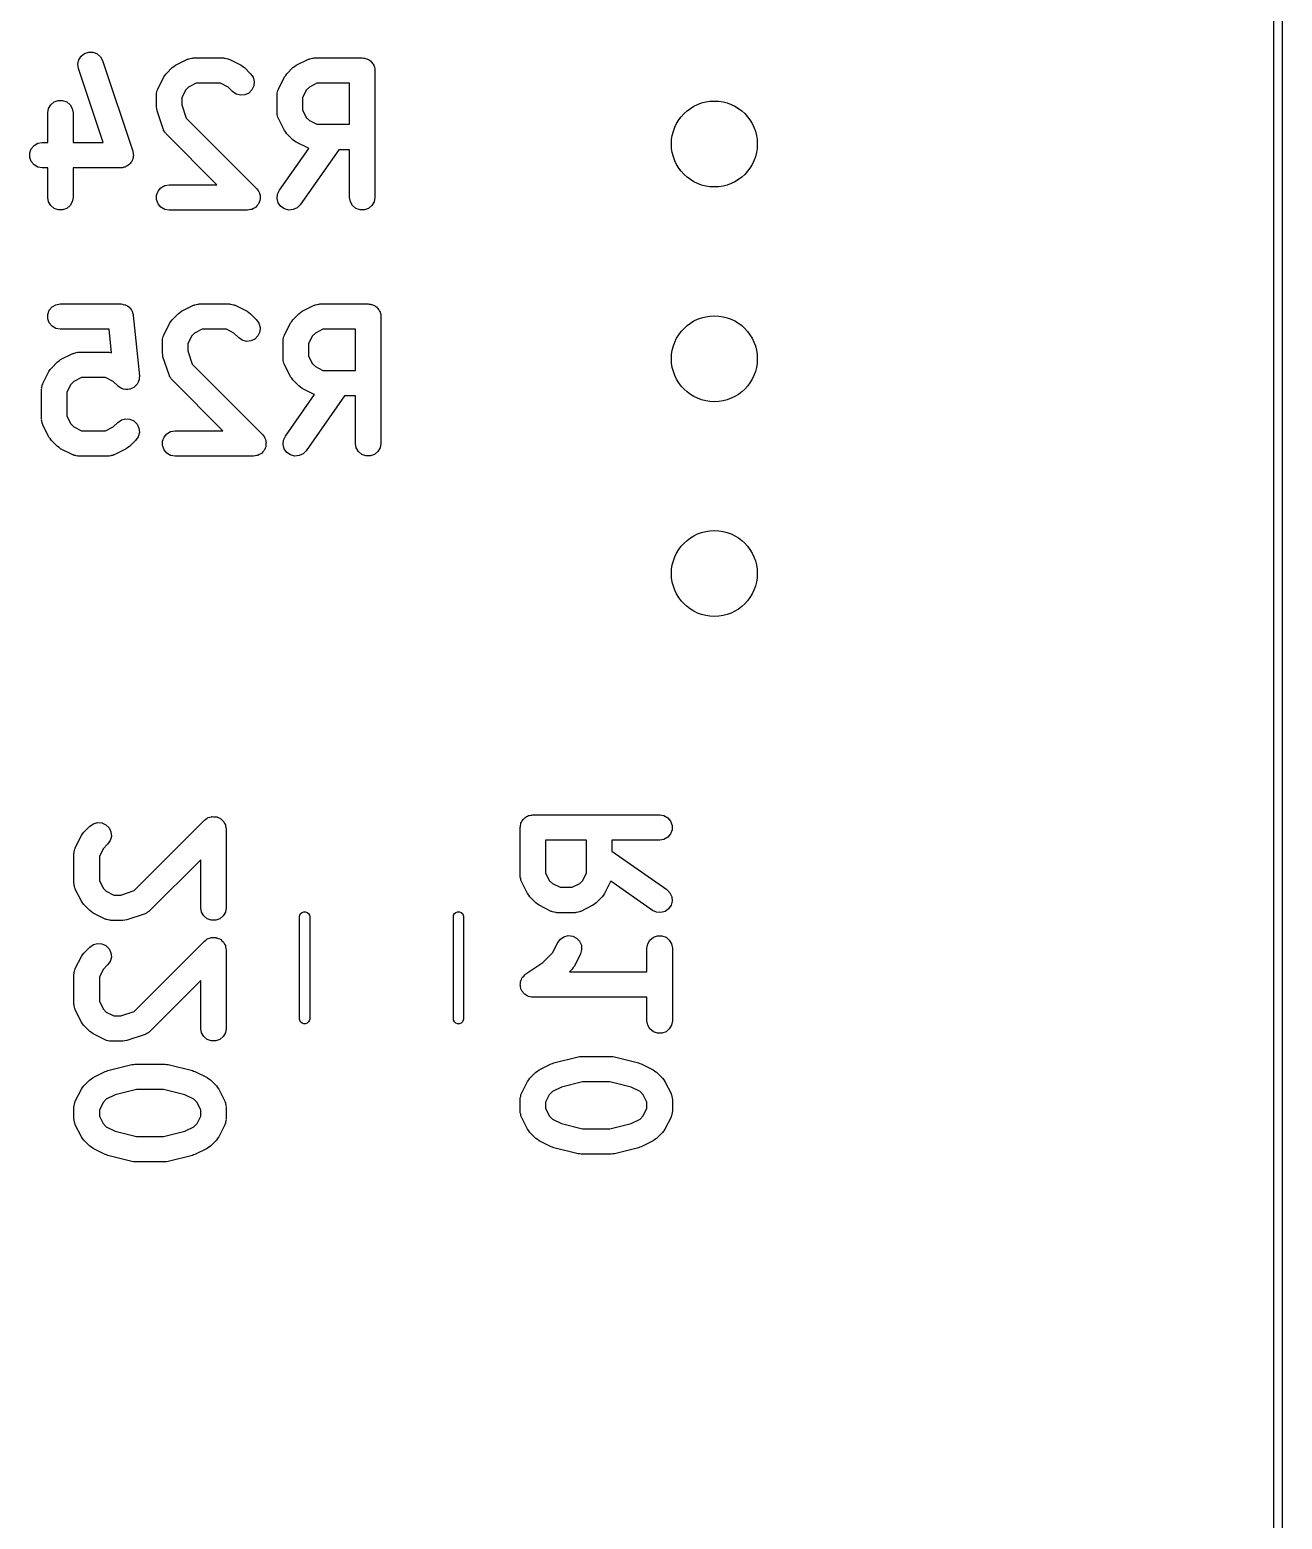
# Model space of a CAD drawing. Extents: x 81 to 161, y -172 to -32.
# Drawn here: x 146.59 to 161.4, y -117.99 to -100.38 of the extents above; entities that cross this region are included whole.
import ezdxf

# ---------------------------------------------------------------- set-up
doc = ezdxf.new("R2010")
doc.units = 0
doc.header["$MEASUREMENT"] = 0
doc.layers.add('BLACK', color=7, linetype='CONTINUOUS')

msp = doc.modelspace()

# ---------------------------------------------------------------- linework, layer by layer
at = {"layer": 'BLACK', "linetype": 'CONTINUOUS'}
for p, q in [((161.304, -170.794), (161.303, -33.2312)), ((161.403, -33.2127), (161.403, -170.813)), ((147.157, -100.783), (147.168, -100.732)), ((147.168, -100.732), (147.195, -100.688)), ((147.195, -100.688), (147.236, -100.655)), ((147.236, -100.655), (147.285, -100.639)), ((147.285, -100.639), (147.337, -100.64)), ((147.337, -100.64), (147.386, -100.659)), ((147.386, -100.659), (147.425, -100.694)), ((147.425, -100.694), (147.449, -100.74)), ((147.449, -100.74), (147.807, -101.811)), ((148.311, -100.796), (148.454, -100.724)), ((148.454, -100.724), (148.463, -100.722)), ((148.463, -100.722), (148.47, -100.718)), ((148.47, -100.718), (148.487, -100.715)), ((148.487, -100.715), (148.504, -100.71)), ((148.504, -100.71), (148.513, -100.71)), ((148.513, -100.71), (148.521, -100.709)), ((148.521, -100.709), (148.879, -100.709)), ((148.879, -100.709), (148.887, -100.71)), ((148.887, -100.71), (148.896, -100.71)), ((148.896, -100.71), (148.913, -100.715)), ((148.913, -100.715), (148.93, -100.718)), ((148.93, -100.718), (148.937, -100.722)), ((148.937, -100.722), (148.946, -100.724)), ((148.946, -100.724), (149.089, -100.796)), ((149.74, -100.796), (149.883, -100.724)), ((149.883, -100.724), (149.891, -100.722)), ((149.891, -100.722), (149.899, -100.718)), ((149.899, -100.718), (149.916, -100.715)), ((149.916, -100.715), (149.933, -100.71)), ((149.933, -100.71), (149.941, -100.71)), ((149.941, -100.71), (149.95, -100.709)), ((149.95, -100.709), (150.521, -100.709)), ((150.521, -100.709), (150.534, -100.711)), ((150.534, -100.711), (150.547, -100.711)), ((150.547, -100.711), (150.56, -100.715)), ((150.56, -100.715), (150.573, -100.718)), ((150.573, -100.718), (150.584, -100.724)), ((150.584, -100.724), (150.596, -100.729)), ((150.596, -100.729), (150.606, -100.737)), ((150.606, -100.737), (150.618, -100.744)), ((150.618, -100.744), (150.626, -100.754)), ((150.626, -100.754), (150.636, -100.762)), ((150.636, -100.762), (150.643, -100.774)), ((147.165, -100.835), (147.157, -100.783)), ((147.456, -101.709), (147.165, -100.835)), ((148.102, -101.077), (148.173, -100.934)), ((148.173, -100.934), (148.187, -100.915)), ((148.187, -100.915), (148.201, -100.895)), ((148.201, -100.895), (148.273, -100.824)), ((148.273, -100.824), (148.292, -100.81)), ((148.292, -100.81), (148.311, -100.796)), ((149.089, -100.796), (149.108, -100.81)), ((149.108, -100.81), (149.127, -100.824)), ((149.127, -100.824), (149.199, -100.895)), ((149.199, -100.895), (149.229, -100.938)), ((149.229, -100.938), (149.242, -100.988)), ((149.53, -101.077), (149.602, -100.934)), ((149.602, -100.934), (149.616, -100.915)), ((149.616, -100.915), (149.63, -100.895)), ((149.63, -100.895), (149.701, -100.824)), ((149.701, -100.824), (149.721, -100.81)), ((149.721, -100.81), (149.74, -100.796)), ((150.643, -100.774), (150.651, -100.784)), ((150.651, -100.784), (150.656, -100.796)), ((150.656, -100.796), (150.662, -100.807)), ((150.662, -100.807), (150.665, -100.82)), ((150.665, -100.82), (150.669, -100.833)), ((150.669, -100.833), (150.669, -100.846)), ((150.669, -100.846), (150.671, -100.859)), ((150.671, -100.859), (150.671, -102.359)), ((148.087, -101.127), (148.092, -101.11)), ((148.092, -101.11), (148.095, -101.093)), ((148.095, -101.093), (148.099, -101.085)), ((148.099, -101.085), (148.102, -101.077)), ((148.43, -101.09), (148.386, -101.18)), ((148.467, -101.053), (148.43, -101.09)), ((148.557, -101.009), (148.467, -101.053)), ((148.843, -101.009), (148.557, -101.009)), ((148.933, -101.053), (148.843, -101.009)), ((148.987, -101.107), (148.933, -101.053)), ((149.029, -101.137), (148.987, -101.107)), ((149.216, -101.087), (149.179, -101.124)), ((149.238, -101.04), (149.216, -101.087)), ((149.242, -100.988), (149.238, -101.04)), ((149.515, -101.127), (149.52, -101.11)), ((149.52, -101.11), (149.523, -101.093)), ((149.523, -101.093), (149.528, -101.085)), ((149.528, -101.085), (149.53, -101.077)), ((149.859, -101.09), (149.814, -101.18)), ((149.896, -101.053), (149.859, -101.09)), ((149.985, -101.009), (149.896, -101.053)), ((150.371, -101.009), (149.985, -101.009)), ((150.371, -101.494), (150.371, -101.009)), ((146.809, -101.307), (146.835, -101.262)), ((146.835, -101.262), (146.875, -101.229)), ((146.875, -101.229), (146.924, -101.211)), ((146.924, -101.211), (146.976, -101.211)), ((146.976, -101.211), (147.025, -101.229)), ((147.025, -101.229), (147.065, -101.262)), ((147.065, -101.262), (147.091, -101.307)), ((148.086, -101.144), (148.087, -101.136)), ((148.086, -101.287), (148.086, -101.144)), ((148.09, -101.311), (148.086, -101.287)), ((148.087, -101.136), (148.087, -101.127)), ((148.386, -101.18), (148.386, -101.263)), ((148.386, -101.263), (148.438, -101.42)), ((149.08, -101.151), (149.029, -101.137)), ((149.132, -101.146), (149.08, -101.151)), ((149.179, -101.124), (149.132, -101.146)), ((149.514, -101.144), (149.516, -101.136)), ((149.514, -101.359), (149.514, -101.144)), ((149.516, -101.136), (149.515, -101.127)), ((149.814, -101.18), (149.814, -101.323)), ((146.8, -101.359), (146.809, -101.307)), ((146.8, -101.709), (146.8, -101.359)), ((147.091, -101.307), (147.1, -101.359)), ((147.1, -101.359), (147.1, -101.709)), ((148.093, -101.335), (148.09, -101.311)), ((148.165, -101.549), (148.093, -101.335)), ((148.438, -101.42), (149.27, -102.253)), ((149.516, -101.367), (149.514, -101.359)), ((149.515, -101.376), (149.516, -101.367)), ((149.52, -101.393), (149.515, -101.376)), ((149.523, -101.41), (149.52, -101.393)), ((149.528, -101.417), (149.523, -101.41)), ((149.53, -101.426), (149.528, -101.417)), ((149.602, -101.569), (149.53, -101.426)), ((149.814, -101.323), (149.859, -101.413)), ((149.859, -101.413), (149.896, -101.45)), ((149.896, -101.45), (149.985, -101.494)), ((148.169, -101.556), (148.165, -101.549)), ((148.171, -101.565), (148.169, -101.556)), ((148.181, -101.579), (148.171, -101.565)), ((148.19, -101.595), (148.181, -101.579)), ((148.196, -101.6), (148.19, -101.595)), ((148.201, -101.607), (148.196, -101.6)), ((148.802, -102.209), (148.201, -101.607)), ((149.616, -101.588), (149.602, -101.569)), ((149.63, -101.607), (149.616, -101.588)), ((149.701, -101.679), (149.63, -101.607)), ((149.985, -101.494), (150.371, -101.494)), ((146.588, -101.833), (146.606, -101.784)), ((146.606, -101.784), (146.639, -101.744)), ((146.639, -101.744), (146.684, -101.718)), ((146.684, -101.718), (146.736, -101.709)), ((146.736, -101.709), (146.8, -101.709)), ((147.1, -101.709), (147.456, -101.709)), ((147.807, -101.811), (147.808, -101.822)), ((147.808, -101.822), (147.812, -101.833)), ((149.541, -102.273), (149.887, -101.78)), ((149.721, -101.693), (149.701, -101.679)), ((149.74, -101.707), (149.721, -101.693)), ((149.883, -101.778), (149.74, -101.707)), ((150.242, -101.794), (149.787, -102.445)), ((149.887, -101.78), (149.883, -101.778)), ((150.371, -101.794), (150.242, -101.794)), ((150.371, -102.359), (150.371, -101.794)), ((146.588, -101.885), (146.588, -101.833)), ((146.606, -101.934), (146.588, -101.885)), ((146.639, -101.973), (146.606, -101.934)), ((146.684, -102), (146.639, -101.973)), ((146.736, -102.009), (146.684, -102)), ((147.701, -102.002), (147.686, -102.007)), ((147.716, -102), (147.701, -102.002)), ((147.725, -101.994), (147.716, -102)), ((147.736, -101.99), (147.725, -101.994)), ((147.748, -101.981), (147.736, -101.99)), ((147.761, -101.973), (147.748, -101.981)), ((147.768, -101.965), (147.761, -101.973)), ((147.777, -101.958), (147.768, -101.965)), ((147.784, -101.945), (147.777, -101.958)), ((147.794, -101.934), (147.784, -101.945)), ((147.798, -101.923), (147.794, -101.934)), ((147.804, -101.914), (147.798, -101.923)), ((147.807, -101.899), (147.804, -101.914)), ((147.812, -101.885), (147.807, -101.899)), ((147.812, -101.833), (147.812, -101.848)), ((147.812, -101.848), (147.814, -101.863)), ((147.814, -101.863), (147.812, -101.874)), ((147.812, -101.874), (147.812, -101.885)), ((146.8, -102.009), (146.736, -102.009)), ((146.8, -102.359), (146.8, -102.009)), ((147.664, -102.009), (147.1, -102.009)), ((147.1, -102.009), (147.1, -102.359)), ((147.675, -102.007), (147.664, -102.009)), ((147.686, -102.007), (147.675, -102.007)), ((148.088, -102.333), (148.106, -102.284)), ((148.088, -102.385), (148.088, -102.333)), ((148.106, -102.284), (148.139, -102.244)), ((148.139, -102.244), (148.184, -102.218)), ((148.184, -102.218), (148.236, -102.209)), ((148.236, -102.209), (148.802, -102.209)), ((149.27, -102.253), (149.282, -102.269)), ((149.282, -102.269), (149.294, -102.284)), ((149.294, -102.284), (149.296, -102.29)), ((149.296, -102.29), (149.3, -102.295)), ((149.3, -102.295), (149.305, -102.314)), ((149.305, -102.314), (149.312, -102.333)), ((149.312, -102.333), (149.312, -102.339)), ((149.312, -102.339), (149.314, -102.345)), ((149.314, -102.345), (149.312, -102.365)), ((149.515, -102.372), (149.519, -102.32)), ((149.519, -102.32), (149.541, -102.273)), ((146.809, -102.41), (146.8, -102.359)), ((146.835, -102.455), (146.809, -102.41)), ((146.875, -102.488), (146.835, -102.455)), ((146.924, -102.506), (146.875, -102.488)), ((146.976, -102.506), (146.924, -102.506)), ((147.025, -102.488), (146.976, -102.506)), ((147.065, -102.455), (147.025, -102.488)), ((147.091, -102.41), (147.065, -102.455)), ((147.1, -102.359), (147.091, -102.41)), ((148.106, -102.434), (148.088, -102.385)), ((148.139, -102.473), (148.106, -102.434)), ((148.184, -102.5), (148.139, -102.473)), ((148.236, -102.509), (148.184, -102.5)), ((149.164, -102.509), (148.236, -102.509)), ((149.184, -102.505), (149.164, -102.509)), ((149.203, -102.503), (149.184, -102.505)), ((149.209, -102.501), (149.203, -102.503)), ((149.216, -102.5), (149.209, -102.501)), ((149.233, -102.49), (149.216, -102.5)), ((149.25, -102.481), (149.233, -102.49)), ((149.255, -102.477), (149.25, -102.481)), ((149.261, -102.473), (149.255, -102.477)), ((149.273, -102.458), (149.261, -102.473)), ((149.287, -102.445), (149.273, -102.458)), ((149.29, -102.439), (149.287, -102.445)), ((149.294, -102.434), (149.29, -102.439)), ((149.301, -102.415), (149.294, -102.434)), ((149.309, -102.397), (149.301, -102.415)), ((149.31, -102.391), (149.309, -102.397)), ((149.312, -102.385), (149.31, -102.391)), ((149.312, -102.365), (149.312, -102.385)), ((149.528, -102.422), (149.515, -102.372)), ((149.558, -102.465), (149.528, -102.422)), ((149.601, -102.495), (149.558, -102.465)), ((149.651, -102.508), (149.601, -102.495)), ((149.703, -102.503), (149.651, -102.508)), ((149.75, -102.481), (149.703, -102.503)), ((149.787, -102.445), (149.75, -102.481)), ((150.38, -102.41), (150.371, -102.359)), ((150.407, -102.455), (150.38, -102.41)), ((150.446, -102.488), (150.407, -102.455)), ((150.495, -102.506), (150.446, -102.488)), ((150.547, -102.506), (150.495, -102.506)), ((150.596, -102.488), (150.547, -102.506)), ((150.636, -102.455), (150.596, -102.488)), ((150.662, -102.41), (150.636, -102.455)), ((150.671, -102.359), (150.662, -102.41)), ((146.801, -103.743), (146.819, -103.694)), ((146.801, -103.795), (146.801, -103.743)), ((146.819, -103.694), (146.852, -103.654)), ((146.852, -103.654), (146.897, -103.628)), ((146.897, -103.628), (146.949, -103.619)), ((146.949, -103.619), (147.663, -103.619)), ((147.663, -103.619), (147.668, -103.62)), ((147.668, -103.62), (147.674, -103.619)), ((147.674, -103.619), (147.694, -103.624)), ((147.694, -103.624), (147.714, -103.628)), ((147.714, -103.628), (147.719, -103.63)), ((147.719, -103.63), (147.725, -103.632)), ((147.725, -103.632), (147.742, -103.643)), ((147.742, -103.643), (147.759, -103.654)), ((147.759, -103.654), (147.763, -103.658)), ((147.763, -103.658), (147.768, -103.661)), ((147.768, -103.661), (147.78, -103.678)), ((147.78, -103.678), (147.793, -103.694)), ((147.793, -103.694), (147.795, -103.699)), ((147.795, -103.699), (147.798, -103.703)), ((147.798, -103.703), (147.804, -103.723)), ((147.804, -103.723), (147.811, -103.743)), ((147.811, -103.743), (147.811, -103.748)), ((147.811, -103.748), (147.812, -103.754)), ((147.812, -103.754), (147.884, -104.468)), ((148.271, -103.805), (148.343, -103.734)), ((148.343, -103.734), (148.362, -103.72)), ((148.362, -103.72), (148.381, -103.706)), ((148.381, -103.706), (148.524, -103.634)), ((148.524, -103.634), (148.533, -103.632)), ((148.533, -103.632), (148.54, -103.628)), ((148.54, -103.628), (148.557, -103.625)), ((148.557, -103.625), (148.574, -103.62)), ((148.574, -103.62), (148.583, -103.62)), ((148.583, -103.62), (148.591, -103.619)), ((148.591, -103.619), (148.949, -103.619)), ((148.949, -103.619), (148.957, -103.62)), ((148.957, -103.62), (148.966, -103.62)), ((148.966, -103.62), (148.983, -103.625)), ((148.983, -103.625), (149, -103.628)), ((149, -103.628), (149.007, -103.632)), ((149.007, -103.632), (149.016, -103.634)), ((149.016, -103.634), (149.159, -103.706)), ((149.159, -103.706), (149.178, -103.72)), ((149.178, -103.72), (149.197, -103.734)), ((149.197, -103.734), (149.269, -103.805)), ((149.7, -103.805), (149.771, -103.734)), ((149.771, -103.734), (149.791, -103.72)), ((149.791, -103.72), (149.81, -103.706)), ((149.81, -103.706), (149.953, -103.634)), ((149.953, -103.634), (149.961, -103.632)), ((149.961, -103.632), (149.969, -103.628)), ((149.969, -103.628), (149.986, -103.625)), ((149.986, -103.625), (150.003, -103.62)), ((150.003, -103.62), (150.011, -103.62)), ((150.011, -103.62), (150.02, -103.619)), ((150.02, -103.619), (150.591, -103.619)), ((150.591, -103.619), (150.604, -103.621)), ((150.604, -103.621), (150.617, -103.621)), ((150.617, -103.621), (150.63, -103.625)), ((150.63, -103.625), (150.643, -103.628)), ((150.643, -103.628), (150.654, -103.634)), ((150.654, -103.634), (150.666, -103.639)), ((150.666, -103.639), (150.676, -103.647)), ((150.676, -103.647), (150.688, -103.654)), ((150.688, -103.654), (150.696, -103.664)), ((150.696, -103.664), (150.706, -103.672)), ((150.706, -103.672), (150.713, -103.684)), ((150.713, -103.684), (150.721, -103.694)), ((150.721, -103.694), (150.726, -103.706)), ((150.726, -103.706), (150.732, -103.717)), ((150.732, -103.717), (150.735, -103.73)), ((150.735, -103.73), (150.739, -103.743)), ((150.739, -103.743), (150.739, -103.756)), ((150.739, -103.756), (150.741, -103.769)), ((146.819, -103.844), (146.801, -103.795)), ((146.852, -103.883), (146.819, -103.844)), ((146.897, -103.91), (146.852, -103.883)), ((146.949, -103.919), (146.897, -103.91)), ((147.527, -103.919), (146.949, -103.919)), ((147.555, -104.196), (147.527, -103.919)), ((148.172, -103.987), (148.243, -103.844)), ((148.243, -103.844), (148.257, -103.825)), ((148.257, -103.825), (148.271, -103.805)), ((148.627, -103.919), (148.537, -103.963)), ((148.913, -103.919), (148.627, -103.919)), ((149.003, -103.963), (148.913, -103.919)), ((149.269, -103.805), (149.299, -103.848)), ((149.299, -103.848), (149.312, -103.898)), ((149.312, -103.898), (149.308, -103.95)), ((149.6, -103.987), (149.672, -103.844)), ((149.672, -103.844), (149.686, -103.825)), ((149.686, -103.825), (149.7, -103.805)), ((150.055, -103.919), (149.966, -103.963)), ((150.441, -103.919), (150.055, -103.919)), ((150.441, -104.404), (150.441, -103.919)), ((150.741, -103.769), (150.741, -105.269)), ((148.156, -104.054), (148.157, -104.046)), ((148.156, -104.197), (148.156, -104.054)), ((148.157, -104.037), (148.162, -104.02)), ((148.157, -104.046), (148.157, -104.037)), ((148.162, -104.02), (148.165, -104.003)), ((148.165, -104.003), (148.169, -103.995)), ((148.169, -103.995), (148.172, -103.987)), ((148.5, -104), (148.456, -104.09)), ((148.456, -104.09), (148.456, -104.173)), ((148.537, -103.963), (148.5, -104)), ((149.057, -104.017), (149.003, -103.963)), ((149.099, -104.047), (149.057, -104.017)), ((149.15, -104.061), (149.099, -104.047)), ((149.202, -104.056), (149.15, -104.061)), ((149.249, -104.034), (149.202, -104.056)), ((149.286, -103.997), (149.249, -104.034)), ((149.308, -103.95), (149.286, -103.997)), ((149.584, -104.054), (149.586, -104.046)), ((149.584, -104.269), (149.584, -104.054)), ((149.585, -104.037), (149.59, -104.02)), ((149.586, -104.046), (149.585, -104.037)), ((149.59, -104.02), (149.593, -104.003)), ((149.593, -104.003), (149.598, -103.995)), ((149.598, -103.995), (149.6, -103.987)), ((149.929, -104), (149.884, -104.09)), ((149.884, -104.09), (149.884, -104.233)), ((149.966, -103.963), (149.929, -104)), ((146.914, -104.305), (146.934, -104.292)), ((146.934, -104.292), (146.953, -104.277)), ((146.953, -104.277), (147.096, -104.206)), ((147.096, -104.206), (147.104, -104.203)), ((147.104, -104.203), (147.112, -104.199)), ((147.112, -104.199), (147.129, -104.196)), ((147.129, -104.196), (147.146, -104.191)), ((147.146, -104.191), (147.154, -104.192)), ((147.154, -104.192), (147.163, -104.19)), ((147.163, -104.19), (147.52, -104.19)), ((147.52, -104.19), (147.529, -104.192)), ((147.529, -104.192), (147.537, -104.191)), ((147.537, -104.191), (147.554, -104.196)), ((147.554, -104.196), (147.555, -104.196)), ((148.16, -104.221), (148.156, -104.197)), ((148.163, -104.245), (148.16, -104.221)), ((148.235, -104.459), (148.163, -104.245)), ((148.456, -104.173), (148.508, -104.33)), ((149.586, -104.277), (149.584, -104.269)), ((149.585, -104.286), (149.586, -104.277)), ((149.59, -104.303), (149.585, -104.286)), ((149.884, -104.233), (149.929, -104.323)), ((146.743, -104.559), (146.814, -104.416)), ((146.814, -104.416), (146.829, -104.396)), ((146.829, -104.396), (146.843, -104.377)), ((146.843, -104.377), (146.914, -104.305)), ((147.884, -104.468), (147.883, -104.469)), ((148.239, -104.466), (148.235, -104.459)), ((148.241, -104.475), (148.239, -104.466)), ((148.508, -104.33), (149.34, -105.163)), ((149.593, -104.32), (149.59, -104.303)), ((149.598, -104.327), (149.593, -104.32)), ((149.6, -104.336), (149.598, -104.327)), ((149.672, -104.479), (149.6, -104.336)), ((149.929, -104.323), (149.966, -104.36)), ((149.966, -104.36), (150.055, -104.404)), ((150.055, -104.404), (150.441, -104.404)), ((146.727, -104.626), (146.729, -104.617)), ((146.727, -104.983), (146.727, -104.626)), ((146.728, -104.609), (146.733, -104.592)), ((146.729, -104.617), (146.728, -104.609)), ((146.733, -104.592), (146.736, -104.574)), ((146.736, -104.574), (146.741, -104.567)), ((146.741, -104.567), (146.743, -104.559)), ((147.072, -104.572), (147.027, -104.661)), ((147.109, -104.535), (147.072, -104.572)), ((147.198, -104.49), (147.109, -104.535)), ((147.485, -104.49), (147.198, -104.49)), ((147.574, -104.535), (147.485, -104.49)), ((147.628, -104.589), (147.574, -104.535)), ((147.629, -104.589), (147.628, -104.589)), ((147.63, -104.59), (147.629, -104.589)), ((147.65, -104.604), (147.63, -104.59)), ((147.671, -104.619), (147.65, -104.604)), ((147.672, -104.619), (147.671, -104.619)), ((147.673, -104.62), (147.672, -104.619)), ((147.697, -104.626), (147.673, -104.62)), ((147.721, -104.632), (147.697, -104.626)), ((147.722, -104.632), (147.721, -104.632)), ((147.723, -104.632), (147.722, -104.632)), ((147.748, -104.63), (147.723, -104.632)), ((147.773, -104.628), (147.748, -104.63)), ((147.774, -104.627), (147.773, -104.628)), ((147.775, -104.627), (147.774, -104.627)), ((147.798, -104.616), (147.775, -104.627)), ((147.82, -104.606), (147.798, -104.616)), ((147.821, -104.605), (147.82, -104.606)), ((147.822, -104.605), (147.821, -104.605)), ((147.839, -104.587), (147.822, -104.605)), ((147.857, -104.569), (147.839, -104.587)), ((147.858, -104.568), (147.857, -104.569)), ((147.869, -104.544), (147.858, -104.567)), ((147.858, -104.567), (147.858, -104.568)), ((147.879, -104.522), (147.869, -104.544)), ((147.88, -104.52), (147.879, -104.521)), ((147.879, -104.521), (147.879, -104.522)), ((147.882, -104.495), (147.88, -104.52)), ((147.884, -104.47), (147.882, -104.495)), ((147.883, -104.469), (147.884, -104.47)), ((148.251, -104.489), (148.241, -104.475)), ((148.26, -104.505), (148.251, -104.489)), ((148.266, -104.51), (148.26, -104.505)), ((148.271, -104.517), (148.266, -104.51)), ((148.872, -105.119), (148.271, -104.517)), ((149.686, -104.498), (149.672, -104.479)), ((149.7, -104.517), (149.686, -104.498)), ((149.771, -104.589), (149.7, -104.517)), ((149.791, -104.603), (149.771, -104.589)), ((149.81, -104.617), (149.791, -104.603)), ((149.953, -104.688), (149.81, -104.617)), ((147.027, -104.661), (147.027, -104.947)), ((149.611, -105.183), (149.957, -104.69)), ((150.312, -104.704), (149.857, -105.355)), ((149.957, -104.69), (149.953, -104.688)), ((150.441, -104.704), (150.312, -104.704)), ((150.441, -105.269), (150.441, -104.704)), ((146.729, -104.991), (146.727, -104.983)), ((146.728, -105), (146.729, -104.991)), ((147.027, -104.947), (147.072, -105.037)), ((147.628, -105.02), (147.671, -104.99)), ((147.671, -104.99), (147.721, -104.976)), ((147.721, -104.976), (147.773, -104.981)), ((147.773, -104.981), (147.82, -105.003)), ((146.733, -105.017), (146.728, -105)), ((146.736, -105.034), (146.733, -105.017)), ((146.741, -105.042), (146.736, -105.034)), ((146.743, -105.05), (146.741, -105.042)), ((146.814, -105.193), (146.743, -105.05)), ((147.072, -105.037), (147.109, -105.074)), ((147.109, -105.074), (147.198, -105.119)), ((147.198, -105.119), (147.485, -105.119)), ((147.485, -105.119), (147.574, -105.074)), ((147.574, -105.074), (147.628, -105.02)), ((147.82, -105.003), (147.857, -105.04)), ((147.857, -105.04), (147.879, -105.087)), ((147.884, -105.139), (147.87, -105.189)), ((147.879, -105.087), (147.884, -105.139)), ((148.176, -105.194), (148.209, -105.154)), ((148.209, -105.154), (148.254, -105.128)), ((148.254, -105.128), (148.306, -105.119)), ((148.306, -105.119), (148.872, -105.119)), ((149.34, -105.163), (149.352, -105.179)), ((146.829, -105.212), (146.814, -105.193)), ((146.843, -105.232), (146.829, -105.212)), ((146.914, -105.303), (146.843, -105.232)), ((146.934, -105.317), (146.914, -105.303)), ((146.953, -105.331), (146.934, -105.317)), ((147.096, -105.403), (146.953, -105.331)), ((147.73, -105.331), (147.587, -105.403)), ((147.749, -105.317), (147.73, -105.331)), ((147.769, -105.303), (147.749, -105.317)), ((147.84, -105.232), (147.769, -105.303)), ((147.87, -105.189), (147.84, -105.232)), ((148.158, -105.243), (148.176, -105.194)), ((148.158, -105.295), (148.158, -105.243)), ((148.176, -105.344), (148.158, -105.295)), ((148.209, -105.383), (148.176, -105.344)), ((149.352, -105.179), (149.364, -105.194)), ((149.36, -105.349), (149.357, -105.355)), ((149.364, -105.344), (149.36, -105.349)), ((149.364, -105.194), (149.366, -105.2)), ((149.371, -105.325), (149.364, -105.344)), ((149.366, -105.2), (149.37, -105.205)), ((149.37, -105.205), (149.375, -105.224)), ((149.379, -105.307), (149.371, -105.325)), ((149.375, -105.224), (149.382, -105.243)), ((149.38, -105.301), (149.379, -105.307)), ((149.382, -105.295), (149.38, -105.301)), ((149.382, -105.243), (149.382, -105.249)), ((149.382, -105.249), (149.384, -105.255)), ((149.384, -105.255), (149.382, -105.275)), ((149.382, -105.275), (149.382, -105.295)), ((149.585, -105.282), (149.589, -105.23)), ((149.598, -105.332), (149.585, -105.282)), ((149.589, -105.23), (149.611, -105.183)), ((149.628, -105.375), (149.598, -105.332)), ((150.45, -105.32), (150.441, -105.269)), ((150.477, -105.365), (150.45, -105.32)), ((150.732, -105.32), (150.706, -105.365)), ((150.741, -105.269), (150.732, -105.32)), ((147.104, -105.405), (147.096, -105.403)), ((147.112, -105.41), (147.104, -105.405)), ((147.129, -105.413), (147.112, -105.41)), ((147.146, -105.418), (147.129, -105.413)), ((147.154, -105.417), (147.146, -105.418)), ((147.163, -105.419), (147.154, -105.417)), ((147.52, -105.419), (147.163, -105.419)), ((147.529, -105.417), (147.52, -105.419)), ((147.537, -105.418), (147.529, -105.417)), ((147.554, -105.413), (147.537, -105.418)), ((147.571, -105.41), (147.554, -105.413)), ((147.579, -105.405), (147.571, -105.41)), ((147.587, -105.403), (147.579, -105.405)), ((148.254, -105.41), (148.209, -105.383)), ((148.306, -105.419), (148.254, -105.41)), ((149.234, -105.419), (148.306, -105.419)), ((149.254, -105.415), (149.234, -105.419)), ((149.273, -105.413), (149.254, -105.415)), ((149.279, -105.411), (149.273, -105.413)), ((149.286, -105.41), (149.279, -105.411)), ((149.303, -105.4), (149.286, -105.41)), ((149.32, -105.391), (149.303, -105.4)), ((149.325, -105.387), (149.32, -105.391)), ((149.331, -105.383), (149.325, -105.387)), ((149.343, -105.368), (149.331, -105.383)), ((149.357, -105.355), (149.343, -105.368)), ((149.671, -105.405), (149.628, -105.375)), ((149.721, -105.418), (149.671, -105.405)), ((149.773, -105.413), (149.721, -105.418)), ((149.82, -105.391), (149.773, -105.413)), ((149.857, -105.355), (149.82, -105.391)), ((150.516, -105.398), (150.477, -105.365)), ((150.565, -105.416), (150.516, -105.398)), ((150.617, -105.416), (150.565, -105.416)), ((150.666, -105.398), (150.617, -105.416)), ((150.706, -105.365), (150.666, -105.398)), ((147.34, -109.767), (147.39, -109.753)), ((147.39, -109.753), (147.442, -109.758)), ((147.822, -110.557), (148.655, -109.725)), ((148.655, -109.725), (148.671, -109.714)), ((148.671, -109.714), (148.686, -109.702)), ((148.686, -109.702), (148.692, -109.699)), ((148.692, -109.699), (148.697, -109.695)), ((148.697, -109.695), (148.716, -109.69)), ((148.716, -109.69), (148.735, -109.684)), ((148.735, -109.684), (148.741, -109.684)), ((148.741, -109.684), (148.747, -109.682)), ((148.747, -109.682), (148.767, -109.684)), ((148.767, -109.684), (148.787, -109.684)), ((148.787, -109.684), (148.793, -109.686)), ((148.793, -109.686), (148.799, -109.687)), ((148.799, -109.687), (148.817, -109.695)), ((148.817, -109.695), (148.836, -109.702)), ((148.836, -109.702), (148.841, -109.706)), ((148.841, -109.706), (148.847, -109.709)), ((148.847, -109.709), (148.86, -109.722)), ((148.86, -109.722), (148.875, -109.735)), ((148.875, -109.735), (148.879, -109.741)), ((148.879, -109.741), (148.883, -109.745)), ((148.883, -109.745), (148.892, -109.763)), ((152.398, -109.76), (152.404, -109.749)), ((152.404, -109.749), (152.409, -109.737)), ((152.409, -109.737), (152.417, -109.727)), ((152.417, -109.727), (152.424, -109.715)), ((152.424, -109.715), (152.434, -109.707)), ((152.434, -109.707), (152.442, -109.697)), ((152.442, -109.697), (152.454, -109.69)), ((152.454, -109.69), (152.464, -109.682)), ((152.464, -109.682), (152.476, -109.677)), ((152.476, -109.677), (152.487, -109.671)), ((152.487, -109.671), (152.5, -109.668)), ((152.5, -109.668), (152.513, -109.664)), ((152.513, -109.664), (152.526, -109.664)), ((152.526, -109.664), (152.539, -109.662)), ((152.539, -109.662), (154.039, -109.662)), ((154.039, -109.662), (154.09, -109.671)), ((154.09, -109.671), (154.135, -109.697)), ((154.135, -109.697), (154.168, -109.737)), ((154.168, -109.737), (154.186, -109.786)), ((147.126, -110.05), (147.198, -109.907)), ((147.198, -109.907), (147.212, -109.888)), ((147.212, -109.888), (147.226, -109.868)), ((147.226, -109.868), (147.297, -109.797)), ((147.297, -109.797), (147.34, -109.767)), ((147.442, -109.758), (147.489, -109.78)), ((147.489, -109.78), (147.526, -109.817)), ((147.526, -109.817), (147.548, -109.864)), ((147.553, -109.916), (147.539, -109.966)), ((147.548, -109.864), (147.553, -109.916)), ((148.892, -109.763), (148.902, -109.78)), ((148.902, -109.78), (148.903, -109.787)), ((148.903, -109.787), (148.905, -109.793)), ((148.905, -109.793), (148.907, -109.812)), ((148.907, -109.812), (148.911, -109.831)), ((148.911, -109.831), (148.911, -110.76)), ((152.389, -109.812), (152.391, -109.799)), ((152.389, -110.383), (152.389, -109.812)), ((152.391, -109.786), (152.395, -109.773)), ((152.391, -109.799), (152.391, -109.786)), ((152.395, -109.773), (152.398, -109.76)), ((154.135, -109.926), (154.09, -109.953)), ((154.168, -109.887), (154.135, -109.926)), ((154.186, -109.838), (154.168, -109.887)), ((154.186, -109.786), (154.186, -109.838)), ((147.112, -110.1), (147.117, -110.083)), ((147.112, -110.109), (147.112, -110.1)), ((147.117, -110.083), (147.12, -110.066)), ((147.12, -110.066), (147.124, -110.058)), ((147.124, -110.058), (147.126, -110.05)), ((147.455, -110.063), (147.411, -110.153)), ((147.509, -110.009), (147.455, -110.063)), ((147.539, -109.966), (147.509, -110.009)), ((152.689, -109.962), (152.689, -110.348)), ((153.174, -109.962), (152.689, -109.962)), ((153.174, -110.348), (153.174, -109.962)), ((154.039, -109.962), (153.474, -109.962)), ((153.474, -109.962), (153.474, -110.091)), ((153.474, -110.091), (154.125, -110.546)), ((154.09, -109.953), (154.039, -109.962)), ((147.111, -110.117), (147.112, -110.109)), ((147.111, -110.474), (147.111, -110.117)), ((147.411, -110.153), (147.411, -110.439)), ((148.611, -110.194), (148.009, -110.795)), ((148.611, -110.76), (148.611, -110.194)), ((147.411, -110.439), (147.455, -110.528)), ((152.39, -110.392), (152.389, -110.383)), ((152.39, -110.4), (152.39, -110.392)), ((152.395, -110.417), (152.39, -110.4)), ((152.398, -110.434), (152.395, -110.417)), ((152.402, -110.442), (152.398, -110.434)), ((152.404, -110.45), (152.402, -110.442)), ((152.476, -110.593), (152.404, -110.45)), ((152.689, -110.348), (152.733, -110.437)), ((152.733, -110.437), (152.77, -110.474)), ((153.093, -110.474), (153.13, -110.437)), ((153.13, -110.437), (153.174, -110.348)), ((153.458, -110.45), (153.387, -110.593)), ((153.46, -110.446), (153.458, -110.45)), ((153.953, -110.792), (153.46, -110.446)), ((147.112, -110.483), (147.111, -110.474)), ((147.112, -110.491), (147.112, -110.483)), ((147.117, -110.508), (147.112, -110.491)), ((147.12, -110.526), (147.117, -110.508)), ((147.124, -110.533), (147.12, -110.526)), ((147.126, -110.541), (147.124, -110.533)), ((147.198, -110.684), (147.126, -110.541)), ((147.455, -110.528), (147.492, -110.565)), ((147.492, -110.565), (147.582, -110.61)), ((147.582, -110.61), (147.665, -110.61)), ((147.665, -110.61), (147.822, -110.557)), ((152.49, -110.612), (152.476, -110.593)), ((152.504, -110.632), (152.49, -110.612)), ((152.575, -110.703), (152.504, -110.632)), ((152.77, -110.474), (152.86, -110.519)), ((152.86, -110.519), (153.003, -110.519)), ((153.003, -110.519), (153.093, -110.474)), ((153.359, -110.632), (153.287, -110.703)), ((153.373, -110.612), (153.359, -110.632)), ((153.387, -110.593), (153.373, -110.612)), ((154.125, -110.546), (154.161, -110.583)), ((154.161, -110.583), (154.183, -110.63)), ((154.183, -110.63), (154.188, -110.682)), ((147.212, -110.704), (147.198, -110.684)), ((147.226, -110.723), (147.212, -110.704)), ((147.297, -110.795), (147.226, -110.723)), ((147.317, -110.808), (147.297, -110.795)), ((147.336, -110.823), (147.317, -110.808)), ((147.997, -110.806), (147.981, -110.814)), ((148.002, -110.8), (147.997, -110.806)), ((148.009, -110.795), (148.002, -110.8)), ((148.62, -110.811), (148.611, -110.76)), ((148.646, -110.856), (148.62, -110.811)), ((148.902, -110.811), (148.875, -110.856)), ((148.911, -110.76), (148.902, -110.811)), ((149.809, -110.815), (149.828, -110.807)), ((149.828, -110.807), (149.85, -110.807)), ((149.85, -110.807), (149.869, -110.815)), ((151.629, -110.815), (151.648, -110.807)), ((151.648, -110.807), (151.67, -110.807)), ((151.67, -110.807), (151.689, -110.815)), ((152.595, -110.717), (152.575, -110.703)), ((152.614, -110.731), (152.595, -110.717)), ((152.757, -110.803), (152.614, -110.731)), ((152.765, -110.805), (152.757, -110.803)), ((152.773, -110.81), (152.765, -110.805)), ((152.79, -110.813), (152.773, -110.81)), ((153.09, -110.81), (153.073, -110.813)), ((153.097, -110.805), (153.09, -110.81)), ((153.106, -110.803), (153.097, -110.805)), ((153.249, -110.731), (153.106, -110.803)), ((153.268, -110.717), (153.249, -110.731)), ((153.287, -110.703), (153.268, -110.717)), ((154, -110.814), (153.953, -110.792)), ((154.102, -110.805), (154.052, -110.818)), ((154.145, -110.775), (154.102, -110.805)), ((154.175, -110.732), (154.145, -110.775)), ((154.188, -110.682), (154.175, -110.732)), ((147.479, -110.894), (147.336, -110.823)), ((147.487, -110.897), (147.479, -110.894)), ((147.495, -110.901), (147.487, -110.897)), ((147.512, -110.904), (147.495, -110.901)), ((147.529, -110.909), (147.512, -110.904)), ((147.538, -110.908), (147.529, -110.909)), ((147.546, -110.91), (147.538, -110.908)), ((147.689, -110.91), (147.546, -110.91)), ((147.713, -110.906), (147.689, -110.91)), ((147.737, -110.902), (147.713, -110.906)), ((147.951, -110.831), (147.737, -110.902)), ((147.958, -110.827), (147.951, -110.831)), ((147.967, -110.825), (147.958, -110.827)), ((147.981, -110.814), (147.967, -110.825)), ((148.686, -110.89), (148.646, -110.856)), ((148.735, -110.908), (148.686, -110.89)), ((148.787, -110.908), (148.735, -110.908)), ((148.836, -110.89), (148.787, -110.908)), ((148.875, -110.856), (148.836, -110.89)), ((149.779, -110.862), (149.782, -110.847)), ((149.779, -112.077), (149.779, -110.862)), ((149.782, -110.847), (149.792, -110.828)), ((149.792, -110.828), (149.809, -110.815)), ((149.869, -110.815), (149.886, -110.828)), ((149.886, -110.828), (149.896, -110.847)), ((149.896, -110.847), (149.899, -110.862)), ((149.899, -110.862), (149.899, -112.077)), ((151.599, -110.862), (151.602, -110.847)), ((151.599, -112.077), (151.599, -110.862)), ((151.602, -110.847), (151.612, -110.828)), ((151.612, -110.828), (151.629, -110.815)), ((151.689, -110.815), (151.706, -110.828)), ((151.706, -110.828), (151.716, -110.847)), ((151.716, -110.847), (151.719, -110.862)), ((151.719, -110.862), (151.719, -112.077)), ((152.807, -110.818), (152.79, -110.813)), ((152.816, -110.817), (152.807, -110.818)), ((152.824, -110.819), (152.816, -110.817)), ((153.039, -110.819), (152.824, -110.819)), ((153.047, -110.817), (153.039, -110.819)), ((153.056, -110.818), (153.047, -110.817)), ((153.073, -110.813), (153.056, -110.818)), ((154.052, -110.818), (154, -110.814)), ((147.822, -111.986), (148.655, -111.154)), ((148.655, -111.154), (148.671, -111.143)), ((148.671, -111.143), (148.686, -111.13)), ((148.686, -111.13), (148.692, -111.128)), ((148.692, -111.128), (148.697, -111.124)), ((148.697, -111.124), (148.716, -111.119)), ((148.716, -111.119), (148.735, -111.112)), ((148.735, -111.112), (148.741, -111.112)), ((148.741, -111.112), (148.747, -111.111)), ((148.747, -111.111), (148.767, -111.112)), ((148.767, -111.112), (148.787, -111.112)), ((148.787, -111.112), (148.793, -111.115)), ((148.793, -111.115), (148.799, -111.115)), ((148.799, -111.115), (148.817, -111.123)), ((148.817, -111.123), (148.836, -111.13)), ((148.836, -111.13), (148.841, -111.134)), ((148.841, -111.134), (148.847, -111.137)), ((148.847, -111.137), (148.86, -111.151)), ((148.86, -111.151), (148.875, -111.164)), ((152.833, -111.173), (152.864, -111.131)), ((152.864, -111.131), (152.907, -111.103)), ((152.907, -111.103), (152.958, -111.09)), ((152.958, -111.09), (153.01, -111.096)), ((153.01, -111.096), (153.057, -111.12)), ((153.057, -111.12), (153.092, -111.157)), ((153.092, -111.157), (153.113, -111.205)), ((153.898, -111.189), (153.924, -111.144)), ((153.924, -111.144), (153.964, -111.11)), ((153.964, -111.11), (154.013, -111.092)), ((154.013, -111.092), (154.065, -111.092)), ((154.065, -111.092), (154.114, -111.11)), ((154.114, -111.11), (154.153, -111.144)), ((154.153, -111.144), (154.18, -111.189)), ((147.126, -111.479), (147.198, -111.336)), ((147.198, -111.336), (147.212, -111.316)), ((147.212, -111.316), (147.226, -111.297)), ((147.226, -111.297), (147.297, -111.225)), ((147.297, -111.225), (147.34, -111.195)), ((147.34, -111.195), (147.39, -111.182)), ((147.39, -111.182), (147.442, -111.187)), ((147.442, -111.187), (147.489, -111.209)), ((147.489, -111.209), (147.526, -111.245)), ((147.526, -111.245), (147.548, -111.293)), ((147.548, -111.293), (147.553, -111.345)), ((148.875, -111.164), (148.879, -111.169)), ((148.879, -111.169), (148.883, -111.174)), ((148.883, -111.174), (148.892, -111.192)), ((148.892, -111.192), (148.902, -111.209)), ((148.902, -111.209), (148.903, -111.215)), ((148.903, -111.215), (148.905, -111.221)), ((148.905, -111.221), (148.907, -111.241)), ((148.907, -111.241), (148.911, -111.26)), ((148.911, -111.26), (148.911, -112.189)), ((152.657, -111.409), (152.772, -111.294)), ((152.772, -111.294), (152.833, -111.173)), ((153.101, -111.307), (153.03, -111.45)), ((153.116, -111.257), (153.101, -111.307)), ((153.113, -111.205), (153.116, -111.257)), ((153.889, -111.24), (153.898, -111.189)), ((153.889, -111.519), (153.889, -111.24)), ((154.18, -111.189), (154.189, -111.24)), ((154.189, -111.24), (154.189, -112.097)), ((147.112, -111.529), (147.117, -111.512)), ((147.117, -111.512), (147.12, -111.494)), ((147.12, -111.494), (147.124, -111.487)), ((147.124, -111.487), (147.126, -111.479)), ((147.455, -111.492), (147.411, -111.581)), ((147.509, -111.437), (147.455, -111.492)), ((147.539, -111.395), (147.509, -111.437)), ((147.553, -111.345), (147.539, -111.395)), ((152.455, -111.544), (152.657, -111.409)), ((153.002, -111.489), (152.972, -111.519)), ((153.016, -111.469), (153.002, -111.489)), ((153.03, -111.45), (153.016, -111.469)), ((147.111, -111.546), (147.112, -111.537)), ((147.111, -111.903), (147.111, -111.546)), ((147.112, -111.537), (147.112, -111.529)), ((147.411, -111.581), (147.411, -111.867)), ((148.611, -111.622), (148.009, -112.223)), ((148.611, -112.189), (148.611, -111.622)), ((152.389, -111.678), (152.391, -111.661)), ((152.391, -111.686), (152.389, -111.678)), ((152.391, -111.643), (152.394, -111.635)), ((152.391, -111.661), (152.391, -111.643)), ((152.391, -111.695), (152.391, -111.686)), ((152.394, -111.635), (152.395, -111.627)), ((152.395, -111.627), (152.403, -111.611)), ((152.403, -111.611), (152.409, -111.594)), ((152.409, -111.594), (152.414, -111.587)), ((152.414, -111.587), (152.418, -111.58)), ((152.418, -111.58), (152.431, -111.568)), ((152.431, -111.568), (152.442, -111.554)), ((152.442, -111.554), (152.449, -111.55)), ((152.449, -111.55), (152.455, -111.544)), ((152.972, -111.519), (153.889, -111.519)), ((147.411, -111.867), (147.455, -111.957)), ((152.397, -111.712), (152.391, -111.695)), ((152.401, -111.729), (152.397, -111.712)), ((152.406, -111.736), (152.401, -111.729)), ((152.409, -111.744), (152.406, -111.736)), ((152.42, -111.757), (152.409, -111.744)), ((152.43, -111.772), (152.42, -111.757)), ((152.437, -111.777), (152.43, -111.772)), ((152.442, -111.784), (152.437, -111.777)), ((152.458, -111.793), (152.442, -111.784)), ((152.472, -111.803), (152.458, -111.793)), ((152.48, -111.806), (152.472, -111.803)), ((152.487, -111.81), (152.48, -111.806)), ((152.505, -111.813), (152.487, -111.81)), ((152.522, -111.818), (152.505, -111.813)), ((152.53, -111.817), (152.522, -111.818)), ((152.539, -111.819), (152.53, -111.817)), ((153.889, -111.819), (152.539, -111.819)), ((153.889, -112.097), (153.889, -111.819)), ((147.112, -111.911), (147.111, -111.903)), ((147.112, -111.92), (147.112, -111.911)), ((147.117, -111.937), (147.112, -111.92)), ((147.12, -111.954), (147.117, -111.937)), ((147.124, -111.962), (147.12, -111.954)), ((147.126, -111.97), (147.124, -111.962)), ((147.198, -112.113), (147.126, -111.97)), ((147.455, -111.957), (147.492, -111.994)), ((147.492, -111.994), (147.582, -112.039)), ((147.582, -112.039), (147.665, -112.039)), ((147.665, -112.039), (147.822, -111.986)), ((147.212, -112.132), (147.198, -112.113)), ((147.226, -112.152), (147.212, -112.132)), ((147.297, -112.223), (147.226, -112.152)), ((148.62, -112.24), (148.611, -112.189)), ((148.911, -112.189), (148.902, -112.24)), ((149.782, -112.092), (149.779, -112.077)), ((149.792, -112.111), (149.782, -112.092)), ((149.809, -112.124), (149.792, -112.111)), ((149.828, -112.132), (149.809, -112.124)), ((149.85, -112.132), (149.828, -112.132)), ((149.869, -112.124), (149.85, -112.132)), ((149.886, -112.111), (149.869, -112.124)), ((149.896, -112.092), (149.886, -112.111)), ((149.899, -112.077), (149.896, -112.092)), ((151.602, -112.092), (151.599, -112.077)), ((151.612, -112.111), (151.602, -112.092)), ((151.629, -112.124), (151.612, -112.111)), ((151.648, -112.132), (151.629, -112.124)), ((151.67, -112.132), (151.648, -112.132)), ((151.689, -112.124), (151.67, -112.132)), ((151.706, -112.111), (151.689, -112.124)), ((151.716, -112.092), (151.706, -112.111)), ((151.719, -112.077), (151.716, -112.092)), ((153.898, -112.149), (153.889, -112.097)), ((153.924, -112.194), (153.898, -112.149)), ((153.964, -112.227), (153.924, -112.194)), ((154.153, -112.194), (154.114, -112.227)), ((154.18, -112.149), (154.153, -112.194)), ((154.189, -112.097), (154.18, -112.149)), ((147.317, -112.237), (147.297, -112.223)), ((147.336, -112.251), (147.317, -112.237)), ((147.479, -112.323), (147.336, -112.251)), ((147.487, -112.325), (147.479, -112.323)), ((147.495, -112.33), (147.487, -112.325)), ((147.512, -112.333), (147.495, -112.33)), ((147.529, -112.338), (147.512, -112.333)), ((147.538, -112.337), (147.529, -112.338)), ((147.546, -112.339), (147.538, -112.337)), ((147.689, -112.339), (147.546, -112.339)), ((147.713, -112.334), (147.689, -112.339)), ((147.737, -112.331), (147.713, -112.334)), ((147.951, -112.259), (147.737, -112.331)), ((147.958, -112.255), (147.951, -112.259)), ((147.967, -112.253), (147.958, -112.255)), ((147.981, -112.243), (147.967, -112.253)), ((147.997, -112.235), (147.981, -112.243)), ((148.002, -112.228), (147.997, -112.235)), ((148.009, -112.223), (148.002, -112.228)), ((148.646, -112.285), (148.62, -112.24)), ((148.686, -112.318), (148.646, -112.285)), ((148.735, -112.336), (148.686, -112.318)), ((148.787, -112.336), (148.735, -112.336)), ((148.836, -112.318), (148.787, -112.336)), ((148.875, -112.285), (148.836, -112.318)), ((148.902, -112.24), (148.875, -112.285)), ((154.013, -112.245), (153.964, -112.227)), ((154.065, -112.245), (154.013, -112.245)), ((154.114, -112.227), (154.065, -112.245)), ((152.788, -112.595), (153.074, -112.523)), ((153.074, -112.523), (153.092, -112.522)), ((153.092, -112.522), (153.11, -112.519)), ((153.11, -112.519), (153.467, -112.519)), ((153.467, -112.519), (153.485, -112.522)), ((153.485, -112.522), (153.504, -112.523)), ((153.504, -112.523), (153.789, -112.595)), ((147.336, -112.769), (147.479, -112.697)), ((147.479, -112.697), (147.495, -112.693)), ((147.495, -112.693), (147.51, -112.686)), ((147.51, -112.686), (147.796, -112.614)), ((147.796, -112.614), (147.814, -112.613)), ((147.814, -112.613), (147.832, -112.61)), ((147.832, -112.61), (148.189, -112.61)), ((148.189, -112.61), (148.207, -112.613)), ((148.207, -112.613), (148.226, -112.614)), ((148.226, -112.614), (148.511, -112.686)), ((148.511, -112.686), (148.526, -112.693)), ((148.526, -112.693), (148.542, -112.697)), ((148.542, -112.697), (148.685, -112.769)), ((152.504, -112.777), (152.575, -112.706)), ((152.575, -112.706), (152.595, -112.692)), ((152.595, -112.692), (152.614, -112.677)), ((152.614, -112.677), (152.757, -112.606)), ((152.757, -112.606), (152.773, -112.601)), ((152.773, -112.601), (152.788, -112.595)), ((153.789, -112.595), (153.804, -112.601)), ((153.804, -112.601), (153.82, -112.606)), ((153.82, -112.606), (153.963, -112.677)), ((153.963, -112.677), (153.982, -112.692)), ((153.982, -112.692), (154.002, -112.706)), ((154.002, -112.706), (154.073, -112.777)), ((147.126, -113.05), (147.198, -112.907)), ((147.198, -112.907), (147.212, -112.888)), ((147.212, -112.888), (147.226, -112.868)), ((147.226, -112.868), (147.297, -112.797)), ((147.297, -112.797), (147.317, -112.783)), ((147.317, -112.783), (147.336, -112.769)), ((147.85, -112.91), (147.599, -112.973)), ((148.171, -112.91), (147.85, -112.91)), ((148.423, -112.973), (148.171, -112.91)), ((148.685, -112.769), (148.704, -112.783)), ((148.704, -112.783), (148.724, -112.797)), ((148.724, -112.797), (148.795, -112.868)), ((148.795, -112.868), (148.809, -112.888)), ((148.809, -112.888), (148.823, -112.907)), ((148.823, -112.907), (148.895, -113.05)), ((152.404, -112.959), (152.476, -112.816)), ((152.476, -112.816), (152.49, -112.797)), ((152.49, -112.797), (152.504, -112.777)), ((152.877, -112.882), (152.77, -112.935)), ((153.128, -112.819), (152.877, -112.882)), ((153.449, -112.819), (153.128, -112.819)), ((153.701, -112.882), (153.449, -112.819)), ((153.807, -112.935), (153.701, -112.882)), ((154.073, -112.777), (154.087, -112.797)), ((154.087, -112.797), (154.101, -112.816)), ((154.101, -112.816), (154.173, -112.959)), ((147.112, -113.1), (147.117, -113.083)), ((147.112, -113.109), (147.112, -113.1)), ((147.117, -113.083), (147.12, -113.066)), ((147.12, -113.066), (147.124, -113.058)), ((147.124, -113.058), (147.126, -113.05)), ((147.455, -113.063), (147.411, -113.153)), ((147.492, -113.026), (147.455, -113.063)), ((147.599, -112.973), (147.492, -113.026)), ((148.529, -113.026), (148.423, -112.973)), ((148.566, -113.063), (148.529, -113.026)), ((148.611, -113.153), (148.566, -113.063)), ((148.895, -113.05), (148.897, -113.058)), ((148.897, -113.058), (148.902, -113.066)), ((148.902, -113.066), (148.905, -113.083)), ((148.905, -113.083), (148.91, -113.1)), ((148.91, -113.1), (148.909, -113.109)), ((152.389, -113.026), (152.39, -113.017)), ((152.389, -113.169), (152.389, -113.026)), ((152.39, -113.009), (152.395, -112.992)), ((152.39, -113.017), (152.39, -113.009)), ((152.395, -112.992), (152.398, -112.975)), ((152.398, -112.975), (152.402, -112.967)), ((152.402, -112.967), (152.404, -112.959)), ((152.733, -112.972), (152.689, -113.061)), ((152.689, -113.061), (152.689, -113.133)), ((152.77, -112.935), (152.733, -112.972)), ((153.844, -112.972), (153.807, -112.935)), ((153.889, -113.061), (153.844, -112.972)), ((153.889, -113.133), (153.889, -113.061)), ((154.173, -112.959), (154.175, -112.967)), ((154.175, -112.967), (154.18, -112.975)), ((154.18, -112.975), (154.183, -112.992)), ((154.183, -112.992), (154.188, -113.009)), ((154.188, -113.009), (154.187, -113.017)), ((154.187, -113.017), (154.189, -113.026)), ((154.189, -113.026), (154.189, -113.169)), ((147.111, -113.117), (147.112, -113.109)), ((147.111, -113.26), (147.111, -113.117)), ((147.112, -113.269), (147.111, -113.26)), ((147.112, -113.277), (147.112, -113.269)), ((147.117, -113.294), (147.112, -113.277)), ((147.411, -113.153), (147.411, -113.225)), ((147.411, -113.225), (147.455, -113.314)), ((148.566, -113.314), (148.611, -113.225)), ((148.611, -113.225), (148.611, -113.153)), ((148.91, -113.277), (148.905, -113.294)), ((148.909, -113.109), (148.911, -113.117)), ((148.911, -113.26), (148.909, -113.269)), ((148.909, -113.269), (148.91, -113.277)), ((148.911, -113.117), (148.911, -113.26)), ((152.39, -113.177), (152.389, -113.169)), ((152.39, -113.186), (152.39, -113.177)), ((152.395, -113.203), (152.39, -113.186)), ((152.398, -113.22), (152.395, -113.203)), ((152.402, -113.228), (152.398, -113.22)), ((152.404, -113.236), (152.402, -113.228)), ((152.476, -113.379), (152.404, -113.236)), ((152.689, -113.133), (152.733, -113.223)), ((152.733, -113.223), (152.77, -113.26)), ((152.77, -113.26), (152.877, -113.313)), ((153.701, -113.313), (153.807, -113.26)), ((153.807, -113.26), (153.844, -113.223)), ((153.844, -113.223), (153.889, -113.133)), ((154.173, -113.236), (154.101, -113.379)), ((154.175, -113.228), (154.173, -113.236)), ((154.18, -113.22), (154.175, -113.228)), ((154.183, -113.203), (154.18, -113.22)), ((154.188, -113.186), (154.183, -113.203)), ((154.189, -113.169), (154.187, -113.177)), ((154.187, -113.177), (154.188, -113.186)), ((147.12, -113.311), (147.117, -113.294)), ((147.124, -113.319), (147.12, -113.311)), ((147.126, -113.327), (147.124, -113.319)), ((147.198, -113.47), (147.126, -113.327)), ((147.455, -113.314), (147.492, -113.351)), ((147.492, -113.351), (147.599, -113.404)), ((147.599, -113.404), (147.85, -113.467)), ((148.171, -113.467), (148.423, -113.404)), ((148.423, -113.404), (148.529, -113.351)), ((148.529, -113.351), (148.566, -113.314)), ((148.895, -113.327), (148.823, -113.47)), ((148.897, -113.319), (148.895, -113.327)), ((148.902, -113.311), (148.897, -113.319)), ((148.905, -113.294), (148.902, -113.311)), ((152.49, -113.398), (152.476, -113.379)), ((152.504, -113.418), (152.49, -113.398)), ((152.575, -113.489), (152.504, -113.418)), ((152.877, -113.313), (153.128, -113.376)), ((153.128, -113.376), (153.449, -113.376)), ((153.449, -113.376), (153.701, -113.313)), ((154.073, -113.418), (154.002, -113.489)), ((154.087, -113.398), (154.073, -113.418)), ((154.101, -113.379), (154.087, -113.398)), ((147.212, -113.489), (147.198, -113.47)), ((147.226, -113.509), (147.212, -113.489)), ((147.297, -113.58), (147.226, -113.509)), ((147.317, -113.594), (147.297, -113.58)), ((147.336, -113.608), (147.317, -113.594)), ((147.479, -113.68), (147.336, -113.608)), ((147.85, -113.467), (148.171, -113.467)), ((148.685, -113.608), (148.542, -113.68)), ((148.704, -113.594), (148.685, -113.608)), ((148.724, -113.58), (148.704, -113.594)), ((148.795, -113.509), (148.724, -113.58)), ((148.809, -113.489), (148.795, -113.509)), ((148.823, -113.47), (148.809, -113.489)), ((152.595, -113.503), (152.575, -113.489)), ((152.614, -113.517), (152.595, -113.503)), ((152.757, -113.589), (152.614, -113.517)), ((152.773, -113.593), (152.757, -113.589)), ((152.788, -113.6), (152.773, -113.593)), ((153.074, -113.671), (152.788, -113.6)), ((153.789, -113.6), (153.504, -113.671)), ((153.804, -113.593), (153.789, -113.6)), ((153.82, -113.589), (153.804, -113.593)), ((153.963, -113.517), (153.82, -113.589)), ((153.982, -113.503), (153.963, -113.517)), ((154.002, -113.489), (153.982, -113.503)), ((147.495, -113.685), (147.479, -113.68)), ((147.51, -113.691), (147.495, -113.685)), ((147.796, -113.763), (147.51, -113.691)), ((147.814, -113.764), (147.796, -113.763)), ((147.832, -113.767), (147.814, -113.764)), ((148.189, -113.767), (147.832, -113.767)), ((148.207, -113.764), (148.189, -113.767)), ((148.226, -113.763), (148.207, -113.764)), ((148.511, -113.691), (148.226, -113.763)), ((148.526, -113.685), (148.511, -113.691)), ((148.542, -113.68), (148.526, -113.685)), ((153.092, -113.673), (153.074, -113.671)), ((153.11, -113.676), (153.092, -113.673)), ((153.467, -113.676), (153.11, -113.676)), ((153.485, -113.673), (153.467, -113.676)), ((153.504, -113.671), (153.485, -113.673))]:
    msp.add_line(p, q, dxfattribs=at)
at = {"layer": 'BLACK'}
for centre in [(154.686, -101.727), (154.686, -101.727), (154.686, -104.267), (154.686, -104.267), (154.686, -106.807), (154.686, -106.807)]:
    msp.add_circle(centre, 0.508, dxfattribs=at)

doc.saveas('drawing.dxf')
